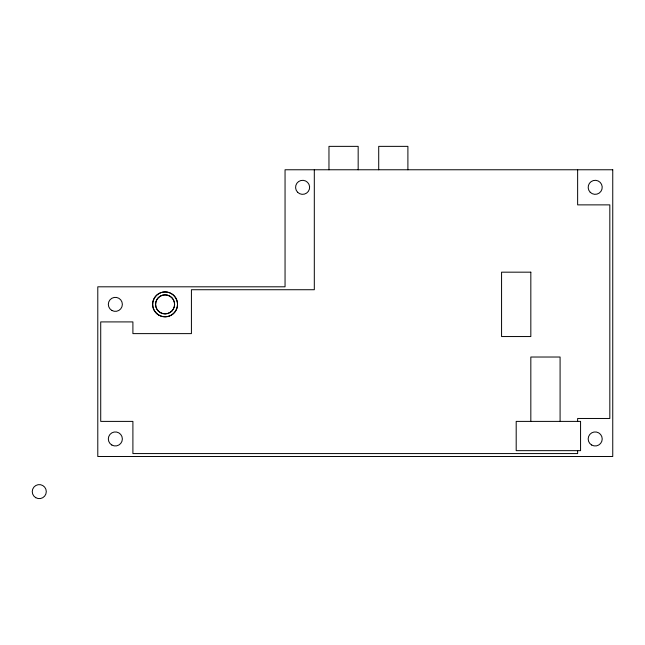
<?xml version="1.0" encoding="UTF-8"?>
<svg xmlns="http://www.w3.org/2000/svg" width="645" height="645" viewBox="0 0 645 645"><rect width="100%" height="100%" fill="white"/><g stroke="black" fill="none" stroke-linecap="round" stroke-linejoin="round"><path stroke-width="0.97" d="M577.638 169.764L577.638 204.876L609.823 204.876L609.823 418.468L577.638 418.468L577.638 421.475M577.638 450.573L577.638 453.58L132.902 453.58L132.902 421.395L100.717 421.395L100.717 321.911L132.902 321.911L132.902 333.618L191.42 333.618L191.42 289.726L314.308 289.726L314.308 169.764M560.086 421.395L560.086 357.024L530.827 357.024L530.827 421.395M407.898 169.764L407.898 146.359L378.712 146.359L378.712 169.764M358.168 169.764L358.168 146.359L328.966 146.359L328.966 169.764M612.75 169.764L285.05 169.764L285.05 286.807L97.79 286.807L97.79 456.507L612.75 456.507L612.75 169.764M530.827 272.174L501.568 272.174L501.568 336.545L530.827 336.545L530.827 272.174M580.565 421.395L516.193 421.395L516.193 450.653L580.565 450.653L580.565 421.395M158.872 315.131A12.432 12.432 0 0 0 177.52 304.359A12.432 12.432 0 0 0 158.872 293.588A12.432 12.432 0 0 0 158.872 315.131A12.432 12.432 0 0 0 177.52 304.359A12.432 12.432 0 0 0 158.872 293.588A12.432 12.432 0 0 0 158.872 315.131M160.331 312.591A9.506 9.506 0 0 0 174.593 304.359A9.506 9.506 0 0 0 160.331 296.128A9.506 9.506 0 0 0 160.331 312.591A9.506 9.506 0 0 0 174.593 304.359A9.506 9.506 0 0 0 160.331 296.128A9.506 9.506 0 0 0 160.331 312.591M297.635 192.291A7.022 7.022 0 0 0 309.39 189.138A7.022 7.022 0 0 0 300.788 180.544A7.022 7.022 0 0 0 297.635 192.291M590.231 192.291A7.022 7.022 0 0 0 601.979 189.138A7.022 7.022 0 0 0 593.376 180.544A7.022 7.022 0 0 0 590.231 192.291M591.683 445.034A7.022 7.022 0 0 0 602.22 438.955A7.022 7.022 0 0 0 591.683 432.868A7.022 7.022 0 0 0 591.683 445.034M111.835 310.439A7.022 7.022 0 0 0 122.365 304.359A7.022 7.022 0 0 0 111.835 298.28A7.022 7.022 0 0 0 111.835 310.439M111.835 445.034A7.022 7.022 0 0 0 122.365 438.955A7.022 7.022 0 0 0 111.835 432.868A7.022 7.022 0 0 0 111.835 445.034M35.757 497.698A7.022 7.022 0 0 0 46.295 491.619A7.022 7.022 0 0 0 35.757 485.54A7.022 7.022 0 0 0 35.757 497.698"/></g></svg>
